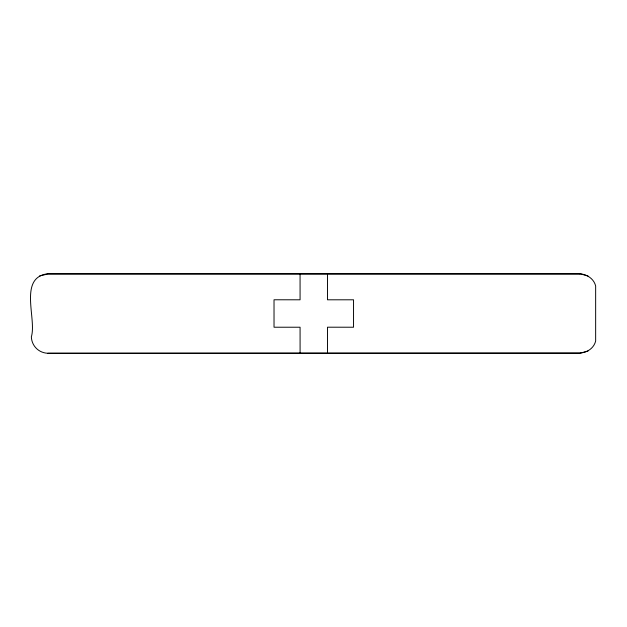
<?xml version="1.0" encoding="UTF-8"?>
<svg xmlns="http://www.w3.org/2000/svg" width="627" height="627" viewBox="0 0 627 627"><rect width="100%" height="100%" fill="white"/><g stroke="black" fill="none" stroke-linecap="round" stroke-linejoin="round"><path stroke-width="0.94" d="M327.49 273.748L327.49 299.8L353.542 299.8L353.542 327.223L327.498 327.2L327.513 353.126L579.756 353.001C587.044 352.719 593.808 348.353 595.65 341.08L595.65 285.943C593.808 278.639 586.982 274.367 579.756 273.748L47.801 273.748C18.097 277.322 36.915 318.916 31.35 336.817C31.703 345.924 38.702 352.915 47.801 353.267L579.756 353.267L587.985 351.065M587.977 275.966L579.756 273.748M39.579 275.958L47.801 274.03L579.756 274.038M327.506 353.103L47.801 353.267M300.067 273.733L300.074 299.8L274.023 299.777L274.03 327.223L300.074 327.223L300.09 353.142"/></g></svg>
